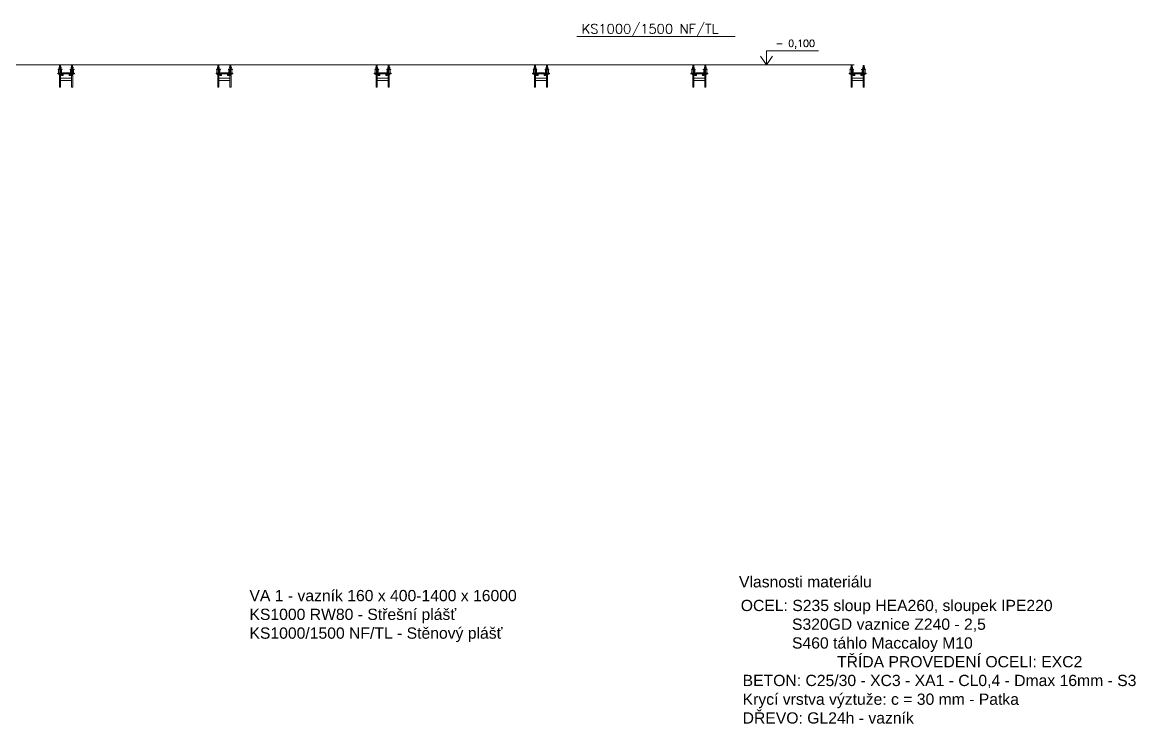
# Model space of a CAD drawing. Header units: millimetres. Extents: x -109904 to 256066, y -215550 to 75535.
# Drawn here: x 10530 to 50621, y -132070 to -106812 of the extents above; entities that cross this region are included whole.
import ezdxf

# ---------------------------------------------------------------- set-up
doc = ezdxf.new("R2010")
doc.units = ezdxf.units.MM
doc.header["$LTSCALE"] = 20
doc.linetypes.add('PDF_IMPORT', pattern=[1, 0.8, -0.2])
for name, color, linetype, lineweight in [('Koty', 4, 'Continuous', 18), ('Kóty', 4, 'Continuous', 18), ('TENKÁ PLNÁ ČÁRA', 7, 'Continuous', 18), ('tlustá čára', 212, 'Continuous', 35), ('šrafy', 7, 'Continuous', 13)]:
    doc.layers.add(name, color=color, linetype=linetype, lineweight=lineweight)
doc.layers.add('PDF_Geometrie', color=7, linetype='Continuous')
doc.styles.get("Standard").update_dxf_attribs({"font": 'arial.ttf'})

msp = doc.modelspace()

# ---------------------------------------------------------------- linework, layer by layer
at = {"layer": 'Koty'}
msp.add_line((37029.411, -108345.536), (37647.037, -108345.536), dxfattribs=at)
at = {"layer": 'PDF_Geometrie', "lineweight": 20}
for points in [[(11805.236, -108645.536), (11805.236, -108673.006), (12411.275, -108673.006), (12411.275, -108645.536)], [(17505.236, -108645.536), (17505.236, -108673.006), (18111.275, -108673.006), (18111.275, -108645.536)], [(23205.236, -108645.536), (23205.236, -108673.006), (23811.275, -108673.006), (23811.275, -108645.536)], [(28905.236, -108645.536), (28905.236, -108673.006), (29511.275, -108673.006), (29511.275, -108645.536)], [(34605.236, -108645.536), (34605.236, -108673.006), (35211.275, -108673.006), (35211.275, -108645.536)], [(40305.236, -108645.536), (40305.236, -108673.006), (40911.275, -108673.006), (40911.275, -108645.536)], [(11911.434, -108828.649), (11911.434, -108914.697), (12305.086, -108914.697), (12305.086, -108828.649)], [(11948.051, -108674.847), (11948.051, -108676.684), (12001.142, -108676.684), (12001.142, -108674.847)], [(11948.051, -108676.672), (11948.051, -108680.336), (12001.142, -108680.336), (12001.142, -108676.672)], [(11948.051, -108680.325), (11948.051, -108685.814), (12001.142, -108685.814), (12001.142, -108680.325)], [(11948.051, -108685.836), (11948.051, -108693.163), (12001.142, -108693.163), (12001.142, -108685.836)], [(11948.051, -108693.17), (11948.051, -108702.323), (12001.142, -108702.323), (12001.142, -108693.17)], [(11948.051, -108702.302), (11948.051, -108711.454), (12001.142, -108711.454), (12001.142, -108702.302)], [(11948.051, -108711.464), (11948.051, -108724.28), (12001.142, -108724.28), (12001.142, -108711.464)], [(12217.213, -108674.847), (12217.213, -108676.684), (12268.49, -108676.684), (12268.49, -108674.847)], [(12217.213, -108676.672), (12217.213, -108680.336), (12268.49, -108680.336), (12268.49, -108676.672)], [(12217.213, -108680.325), (12217.213, -108685.814), (12268.49, -108685.814), (12268.49, -108680.325)], [(12217.213, -108685.836), (12217.213, -108693.163), (12268.49, -108693.163), (12268.49, -108685.836)], [(12217.213, -108693.17), (12217.213, -108702.323), (12268.49, -108702.323), (12268.49, -108693.17)], [(12217.213, -108702.302), (12217.213, -108711.454), (12268.49, -108711.454), (12268.49, -108702.302)], [(12217.213, -108711.464), (12217.213, -108724.28), (12268.49, -108724.28), (12268.49, -108711.464)], [(17611.434, -108828.649), (17611.434, -108914.697), (18005.086, -108914.697), (18005.086, -108828.649)], [(17648.051, -108674.847), (17648.051, -108676.684), (17701.142, -108676.684), (17701.142, -108674.847)], [(17648.051, -108676.672), (17648.051, -108680.336), (17701.142, -108680.336), (17701.142, -108676.672)], [(17648.051, -108680.325), (17648.051, -108685.814), (17701.142, -108685.814), (17701.142, -108680.325)], [(17648.051, -108685.836), (17648.051, -108693.163), (17701.142, -108693.163), (17701.142, -108685.836)], [(17648.051, -108693.17), (17648.051, -108702.323), (17701.142, -108702.323), (17701.142, -108693.17)], [(17648.051, -108702.302), (17648.051, -108711.454), (17701.142, -108711.454), (17701.142, -108702.302)], [(17648.051, -108711.464), (17648.051, -108724.28), (17701.142, -108724.28), (17701.142, -108711.464)], [(17917.213, -108674.847), (17917.213, -108676.684), (17968.49, -108676.684), (17968.49, -108674.847)], [(17917.213, -108676.672), (17917.213, -108680.336), (17968.49, -108680.336), (17968.49, -108676.672)], [(17917.213, -108680.325), (17917.213, -108685.814), (17968.49, -108685.814), (17968.49, -108680.325)], [(17917.213, -108685.836), (17917.213, -108693.163), (17968.49, -108693.163), (17968.49, -108685.836)], [(17917.213, -108693.17), (17917.213, -108702.323), (17968.49, -108702.323), (17968.49, -108693.17)], [(17917.213, -108702.302), (17917.213, -108711.454), (17968.49, -108711.454), (17968.49, -108702.302)], [(17917.213, -108711.464), (17917.213, -108724.28), (17968.49, -108724.28), (17968.49, -108711.464)], [(23311.434, -108828.649), (23311.434, -108914.697), (23705.086, -108914.697), (23705.086, -108828.649)], [(23348.051, -108674.847), (23348.051, -108676.684), (23401.142, -108676.684), (23401.142, -108674.847)], [(23348.051, -108676.672), (23348.051, -108680.336), (23401.142, -108680.336), (23401.142, -108676.672)], [(23348.051, -108680.325), (23348.051, -108685.814), (23401.142, -108685.814), (23401.142, -108680.325)], [(23348.051, -108685.836), (23348.051, -108693.163), (23401.142, -108693.163), (23401.142, -108685.836)], [(23348.051, -108693.17), (23348.051, -108702.323), (23401.142, -108702.323), (23401.142, -108693.17)], [(23348.051, -108702.302), (23348.051, -108711.454), (23401.142, -108711.454), (23401.142, -108702.302)], [(23348.051, -108711.464), (23348.051, -108724.28), (23401.142, -108724.28), (23401.142, -108711.464)], [(23617.213, -108674.847), (23617.213, -108676.684), (23668.49, -108676.684), (23668.49, -108674.847)], [(23617.213, -108676.672), (23617.213, -108680.336), (23668.49, -108680.336), (23668.49, -108676.672)], [(23617.213, -108680.325), (23617.213, -108685.814), (23668.49, -108685.814), (23668.49, -108680.325)], [(23617.213, -108685.836), (23617.213, -108693.163), (23668.49, -108693.163), (23668.49, -108685.836)], [(23617.213, -108693.17), (23617.213, -108702.323), (23668.49, -108702.323), (23668.49, -108693.17)], [(23617.213, -108702.302), (23617.213, -108711.454), (23668.49, -108711.454), (23668.49, -108702.302)], [(23617.213, -108711.464), (23617.213, -108724.28), (23668.49, -108724.28), (23668.49, -108711.464)], [(29011.434, -108828.649), (29011.434, -108914.697), (29405.086, -108914.697), (29405.086, -108828.649)], [(29048.051, -108674.847), (29048.051, -108676.684), (29101.142, -108676.684), (29101.142, -108674.847)], [(29048.051, -108676.672), (29048.051, -108680.336), (29101.142, -108680.336), (29101.142, -108676.672)], [(29048.051, -108680.325), (29048.051, -108685.814), (29101.142, -108685.814), (29101.142, -108680.325)], [(29048.051, -108685.836), (29048.051, -108693.163), (29101.142, -108693.163), (29101.142, -108685.836)], [(29048.051, -108693.17), (29048.051, -108702.323), (29101.142, -108702.323), (29101.142, -108693.17)], [(29048.051, -108702.302), (29048.051, -108711.454), (29101.142, -108711.454), (29101.142, -108702.302)], [(29048.051, -108711.464), (29048.051, -108724.28), (29101.142, -108724.28), (29101.142, -108711.464)], [(29317.213, -108674.847), (29317.213, -108676.684), (29368.49, -108676.684), (29368.49, -108674.847)], [(29317.213, -108676.672), (29317.213, -108680.336), (29368.49, -108680.336), (29368.49, -108676.672)], [(29317.213, -108680.325), (29317.213, -108685.814), (29368.49, -108685.814), (29368.49, -108680.325)], [(29317.213, -108685.836), (29317.213, -108693.163), (29368.49, -108693.163), (29368.49, -108685.836)], [(29317.213, -108693.17), (29317.213, -108702.323), (29368.49, -108702.323), (29368.49, -108693.17)], [(29317.213, -108702.302), (29317.213, -108711.454), (29368.49, -108711.454), (29368.49, -108702.302)], [(29317.213, -108711.464), (29317.213, -108724.28), (29368.49, -108724.28), (29368.49, -108711.464)], [(34711.434, -108828.649), (34711.434, -108914.697), (35105.086, -108914.697), (35105.086, -108828.649)], [(34748.051, -108674.847), (34748.051, -108676.684), (34801.142, -108676.684), (34801.142, -108674.847)], [(34748.051, -108676.672), (34748.051, -108680.336), (34801.142, -108680.336), (34801.142, -108676.672)], [(34748.051, -108680.325), (34748.051, -108685.814), (34801.142, -108685.814), (34801.142, -108680.325)], [(34748.051, -108685.836), (34748.051, -108693.163), (34801.142, -108693.163), (34801.142, -108685.836)], [(34748.051, -108693.17), (34748.051, -108702.323), (34801.142, -108702.323), (34801.142, -108693.17)], [(34748.051, -108702.302), (34748.051, -108711.454), (34801.142, -108711.454), (34801.142, -108702.302)], [(34748.051, -108711.464), (34748.051, -108724.28), (34801.142, -108724.28), (34801.142, -108711.464)], [(35017.213, -108674.847), (35017.213, -108676.684), (35068.49, -108676.684), (35068.49, -108674.847)], [(35017.213, -108676.672), (35017.213, -108680.336), (35068.49, -108680.336), (35068.49, -108676.672)], [(35017.213, -108680.325), (35017.213, -108685.814), (35068.49, -108685.814), (35068.49, -108680.325)], [(35017.213, -108685.836), (35017.213, -108693.163), (35068.49, -108693.163), (35068.49, -108685.836)], [(35017.213, -108693.17), (35017.213, -108702.323), (35068.49, -108702.323), (35068.49, -108693.17)], [(35017.213, -108702.302), (35017.213, -108711.454), (35068.49, -108711.454), (35068.49, -108702.302)], [(35017.213, -108711.464), (35017.213, -108724.28), (35068.49, -108724.28), (35068.49, -108711.464)], [(40411.434, -108828.649), (40411.434, -108914.697), (40805.086, -108914.697), (40805.086, -108828.649)], [(40448.051, -108674.847), (40448.051, -108676.684), (40501.142, -108676.684), (40501.142, -108674.847)], [(40448.051, -108676.672), (40448.051, -108680.336), (40501.142, -108680.336), (40501.142, -108676.672)], [(40448.051, -108680.325), (40448.051, -108685.814), (40501.142, -108685.814), (40501.142, -108680.325)], [(40448.051, -108685.836), (40448.051, -108693.163), (40501.142, -108693.163), (40501.142, -108685.836)], [(40448.051, -108693.17), (40448.051, -108702.323), (40501.142, -108702.323), (40501.142, -108693.17)], [(40448.051, -108702.302), (40448.051, -108711.454), (40501.142, -108711.454), (40501.142, -108702.302)], [(40448.051, -108711.464), (40448.051, -108724.28), (40501.142, -108724.28), (40501.142, -108711.464)], [(40717.213, -108674.847), (40717.213, -108676.684), (40768.49, -108676.684), (40768.49, -108674.847)], [(40717.213, -108676.672), (40717.213, -108680.336), (40768.49, -108680.336), (40768.49, -108676.672)], [(40717.213, -108680.325), (40717.213, -108685.814), (40768.49, -108685.814), (40768.49, -108680.325)], [(40717.213, -108685.836), (40717.213, -108693.163), (40768.49, -108693.163), (40768.49, -108685.836)], [(40717.213, -108693.17), (40717.213, -108702.323), (40768.49, -108702.323), (40768.49, -108693.17)], [(40717.213, -108702.302), (40717.213, -108711.454), (40768.49, -108711.454), (40768.49, -108702.302)], [(40717.213, -108711.464), (40717.213, -108724.28), (40768.49, -108724.28), (40768.49, -108711.464)]]:
    msp.add_lwpolyline(points, close=True, dxfattribs=at)
for points in [[(11898.619, -108517.391), (11962.691, -108517.391), (11962.691, -108495.416), (11823.56, -108495.416), (11823.56, -108517.391), (11885.805, -108517.391)], [(11838.2, -108645.536), (11838.2, -108517.391)], [(11911.434, -108374.578), (11874.817, -108374.578), (11874.817, -108495.416)], [(11885.805, -108645.536), (11885.805, -108517.391), (11898.619, -108517.391), (11898.619, -108645.536)], [(11948.051, -108517.391), (11948.051, -108638.23), (11951.734, -108645.536)], [(11948.051, -108645.536), (11948.051, -108638.23)], [(12239.188, -108517.391), (12255.656, -108517.391), (12319.758, -108517.391)], [(12252.003, -108645.536), (12239.188, -108632.721)], [(12332.572, -108517.391), (12394.817, -108517.391), (12394.817, -108495.416), (12255.656, -108495.416), (12255.656, -108517.391)], [(12270.296, -108517.391), (12270.296, -108638.23), (12266.643, -108645.536)], [(12270.296, -108645.536), (12270.296, -108638.23)], [(12343.53, -108495.416), (12343.53, -108374.578), (12306.913, -108374.578)], [(12319.758, -108645.536), (12319.758, -108517.391), (12332.572, -108517.391), (12332.572, -108645.536)], [(12380.145, -108645.536), (12380.145, -108517.391)], [(17598.619, -108517.391), (17662.691, -108517.391), (17662.691, -108495.416), (17523.56, -108495.416), (17523.56, -108517.391), (17585.805, -108517.391)], [(17538.2, -108645.536), (17538.2, -108517.391)], [(17611.434, -108374.578), (17574.817, -108374.578), (17574.817, -108495.416)], [(17585.805, -108645.536), (17585.805, -108517.391), (17598.619, -108517.391), (17598.619, -108645.536)], [(17648.051, -108517.391), (17648.051, -108638.23), (17651.734, -108645.536)], [(17648.051, -108645.536), (17648.051, -108638.23)], [(17939.188, -108517.391), (17955.656, -108517.391), (18019.758, -108517.391)], [(17952.003, -108645.536), (17939.188, -108632.721)], [(18032.572, -108517.391), (18094.817, -108517.391), (18094.817, -108495.416), (17955.656, -108495.416), (17955.656, -108517.391)], [(17970.296, -108517.391), (17970.296, -108638.23), (17966.643, -108645.536)], [(17970.296, -108645.536), (17970.296, -108638.23)], [(18043.53, -108495.416), (18043.53, -108374.578), (18006.913, -108374.578)], [(18019.758, -108645.536), (18019.758, -108517.391), (18032.572, -108517.391), (18032.572, -108645.536)], [(18080.145, -108645.536), (18080.145, -108517.391)], [(23298.619, -108517.391), (23362.691, -108517.391), (23362.691, -108495.416), (23223.56, -108495.416), (23223.56, -108517.391), (23285.805, -108517.391)], [(23238.2, -108645.536), (23238.2, -108517.391)], [(23311.434, -108374.578), (23274.817, -108374.578), (23274.817, -108495.416)], [(23285.805, -108645.536), (23285.805, -108517.391), (23298.619, -108517.391), (23298.619, -108645.536)], [(23348.051, -108517.391), (23348.051, -108638.23), (23351.734, -108645.536)], [(23348.051, -108645.536), (23348.051, -108638.23)], [(23639.188, -108517.391), (23655.656, -108517.391), (23719.758, -108517.391)], [(23652.003, -108645.536), (23639.188, -108632.721)], [(23732.572, -108517.391), (23794.817, -108517.391), (23794.817, -108495.416), (23655.656, -108495.416), (23655.656, -108517.391)], [(23670.296, -108517.391), (23670.296, -108638.23), (23666.643, -108645.536)], [(23670.296, -108645.536), (23670.296, -108638.23)], [(23743.53, -108495.416), (23743.53, -108374.578), (23706.913, -108374.578)], [(23719.758, -108645.536), (23719.758, -108517.391), (23732.572, -108517.391), (23732.572, -108645.536)], [(23780.145, -108645.536), (23780.145, -108517.391)], [(28998.619, -108517.391), (29062.691, -108517.391), (29062.691, -108495.416), (28923.56, -108495.416), (28923.56, -108517.391), (28985.805, -108517.391)], [(28938.2, -108645.536), (28938.2, -108517.391)], [(29011.434, -108374.578), (28974.817, -108374.578), (28974.817, -108495.416)], [(28985.805, -108645.536), (28985.805, -108517.391), (28998.619, -108517.391), (28998.619, -108645.536)], [(29048.051, -108517.391), (29048.051, -108638.23), (29051.734, -108645.536)], [(29048.051, -108645.536), (29048.051, -108638.23)], [(29339.188, -108517.391), (29355.656, -108517.391), (29419.758, -108517.391)], [(29352.003, -108645.536), (29339.188, -108632.721)], [(29432.572, -108517.391), (29494.817, -108517.391), (29494.817, -108495.416), (29355.656, -108495.416), (29355.656, -108517.391)], [(29370.296, -108517.391), (29370.296, -108638.23), (29366.643, -108645.536)], [(29370.296, -108645.536), (29370.296, -108638.23)], [(29443.53, -108495.416), (29443.53, -108374.578), (29406.913, -108374.578)], [(29419.758, -108645.536), (29419.758, -108517.391), (29432.572, -108517.391), (29432.572, -108645.536)], [(29480.145, -108645.536), (29480.145, -108517.391)], [(34698.619, -108517.391), (34762.691, -108517.391), (34762.691, -108495.416), (34623.56, -108495.416), (34623.56, -108517.391), (34685.805, -108517.391)], [(34638.2, -108645.536), (34638.2, -108517.391)], [(34711.434, -108374.578), (34674.817, -108374.578), (34674.817, -108495.416)], [(34685.805, -108645.536), (34685.805, -108517.391), (34698.619, -108517.391), (34698.619, -108645.536)], [(34748.051, -108517.391), (34748.051, -108638.23), (34751.734, -108645.536)], [(34748.051, -108645.536), (34748.051, -108638.23)], [(35039.188, -108517.391), (35055.656, -108517.391), (35119.758, -108517.391)], [(35052.003, -108645.536), (35039.188, -108632.721)], [(35132.572, -108517.391), (35194.817, -108517.391), (35194.817, -108495.416), (35055.656, -108495.416), (35055.656, -108517.391)], [(35070.296, -108517.391), (35070.296, -108638.23), (35066.643, -108645.536)], [(35070.296, -108645.536), (35070.296, -108638.23)], [(35143.53, -108495.416), (35143.53, -108374.578), (35106.913, -108374.578)], [(35119.758, -108645.536), (35119.758, -108517.391), (35132.572, -108517.391), (35132.572, -108645.536)], [(35180.145, -108645.536), (35180.145, -108517.391)], [(40398.619, -108517.391), (40462.691, -108517.391), (40462.691, -108495.416), (40323.56, -108495.416), (40323.56, -108517.391), (40385.805, -108517.391)], [(40338.2, -108645.536), (40338.2, -108517.391)], [(40411.434, -108374.578), (40374.817, -108374.578), (40374.817, -108495.416)], [(40385.805, -108645.536), (40385.805, -108517.391), (40398.619, -108517.391), (40398.619, -108645.536)], [(40448.051, -108517.391), (40448.051, -108638.23), (40451.734, -108645.536)], [(40448.051, -108645.536), (40448.051, -108638.23)], [(40739.188, -108517.391), (40755.656, -108517.391), (40819.758, -108517.391)], [(40752.003, -108645.536), (40739.188, -108632.721)], [(40832.572, -108517.391), (40894.817, -108517.391), (40894.817, -108495.416), (40755.656, -108495.416), (40755.656, -108517.391)], [(40770.296, -108517.391), (40770.296, -108638.23), (40766.643, -108645.536)], [(40770.296, -108645.536), (40770.296, -108638.23)], [(40843.53, -108495.416), (40843.53, -108374.578), (40806.913, -108374.578)], [(40819.758, -108645.536), (40819.758, -108517.391), (40832.572, -108517.391), (40832.572, -108645.536)], [(40880.145, -108645.536), (40880.145, -108517.391)], [(11944.398, -108673.021), (11944.398, -108676.672), (11840.026, -108676.672), (11840.026, -108673.021)], [(11911.434, -108727.93), (11872.991, -108727.93), (11872.991, -109151.902)], [(11874.817, -108727.93), (11874.817, -108676.672)], [(12001.164, -108673.021), (12001.164, -108674.847), (11948.051, -108674.847), (11948.051, -108673.021)], [(12268.47, -108673.021), (12268.47, -108674.847), (12217.213, -108674.847), (12217.213, -108673.021)], [(12273.979, -108673.021), (12273.979, -108676.672), (12376.494, -108676.672), (12376.494, -108673.021)], [(12345.386, -109151.902), (12345.386, -108727.93), (12305.086, -108727.93)], [(12343.53, -108727.93), (12343.53, -108676.672)], [(17644.398, -108673.021), (17644.398, -108676.672), (17540.026, -108676.672), (17540.026, -108673.021)], [(17611.434, -108727.93), (17572.991, -108727.93), (17572.991, -109151.902)], [(17574.817, -108727.93), (17574.817, -108676.672)], [(17701.164, -108673.021), (17701.164, -108674.847), (17648.051, -108674.847), (17648.051, -108673.021)], [(17968.47, -108673.021), (17968.47, -108674.847), (17917.213, -108674.847), (17917.213, -108673.021)], [(17973.979, -108673.021), (17973.979, -108676.672), (18076.494, -108676.672), (18076.494, -108673.021)], [(18045.386, -109151.902), (18045.386, -108727.93), (18005.086, -108727.93)], [(18043.53, -108727.93), (18043.53, -108676.672)], [(23344.398, -108673.021), (23344.398, -108676.672), (23240.026, -108676.672), (23240.026, -108673.021)], [(23311.434, -108727.93), (23272.991, -108727.93), (23272.991, -109151.902)], [(23274.817, -108727.93), (23274.817, -108676.672)], [(23401.164, -108673.021), (23401.164, -108674.847), (23348.051, -108674.847), (23348.051, -108673.021)], [(23668.47, -108673.021), (23668.47, -108674.847), (23617.213, -108674.847), (23617.213, -108673.021)], [(23673.979, -108673.021), (23673.979, -108676.672), (23776.494, -108676.672), (23776.494, -108673.021)], [(23745.386, -109151.902), (23745.386, -108727.93), (23705.086, -108727.93)], [(23743.53, -108727.93), (23743.53, -108676.672)], [(29044.398, -108673.021), (29044.398, -108676.672), (28940.026, -108676.672), (28940.026, -108673.021)], [(29011.434, -108727.93), (28972.991, -108727.93), (28972.991, -109151.902)], [(28974.817, -108727.93), (28974.817, -108676.672)], [(29101.164, -108673.021), (29101.164, -108674.847), (29048.051, -108674.847), (29048.051, -108673.021)], [(29368.47, -108673.021), (29368.47, -108674.847), (29317.213, -108674.847), (29317.213, -108673.021)], [(29373.979, -108673.021), (29373.979, -108676.672), (29476.494, -108676.672), (29476.494, -108673.021)], [(29445.386, -109151.902), (29445.386, -108727.93), (29405.086, -108727.93)], [(29443.53, -108727.93), (29443.53, -108676.672)], [(34744.398, -108673.021), (34744.398, -108676.672), (34640.026, -108676.672), (34640.026, -108673.021)], [(34711.434, -108727.93), (34672.991, -108727.93), (34672.991, -109151.902)], [(34674.817, -108727.93), (34674.817, -108676.672)], [(34801.164, -108673.021), (34801.164, -108674.847), (34748.051, -108674.847), (34748.051, -108673.021)], [(35068.47, -108673.021), (35068.47, -108674.847), (35017.213, -108674.847), (35017.213, -108673.021)], [(35073.979, -108673.021), (35073.979, -108676.672), (35176.494, -108676.672), (35176.494, -108673.021)], [(35145.386, -109151.902), (35145.386, -108727.93), (35105.086, -108727.93)], [(35143.53, -108727.93), (35143.53, -108676.672)], [(40444.398, -108673.021), (40444.398, -108676.672), (40340.026, -108676.672), (40340.026, -108673.021)], [(40411.434, -108727.93), (40372.991, -108727.93), (40372.991, -109151.902)], [(40374.817, -108727.93), (40374.817, -108676.672)], [(40501.164, -108673.021), (40501.164, -108674.847), (40448.051, -108674.847), (40448.051, -108673.021)], [(40768.47, -108673.021), (40768.47, -108674.847), (40717.213, -108674.847), (40717.213, -108673.021)], [(40773.979, -108673.021), (40773.979, -108676.672), (40876.494, -108676.672), (40876.494, -108673.021)], [(40845.386, -109151.902), (40845.386, -108727.93), (40805.086, -108727.93)], [(40843.53, -108727.93), (40843.53, -108676.672)]]:
    msp.add_lwpolyline(points, dxfattribs=at)
at = {"layer": 'PDF_Geometrie', "color": 4, "lineweight": 9}
for points in [[(11926.105, -108495.416), (11926.105, -108488.08), (11858.351, -108488.08), (11858.351, -108495.416)], [(11863.83, -108488.08), (11863.83, -108458.8)], [(11876.643, -108458.8), (11876.643, -108429.487)], [(11893.141, -108488.08), (11893.141, -108458.8)], [(11909.607, -108458.8), (11909.607, -108429.487)], [(11920.596, -108488.08), (11920.596, -108458.8)], [(12358.2, -108495.416), (12358.2, -108488.08), (12292.272, -108488.08), (12292.272, -108495.416)], [(12297.751, -108488.08), (12297.751, -108458.8)], [(12308.739, -108458.8), (12308.739, -108429.487)], [(12325.236, -108488.08), (12325.236, -108458.8)], [(12341.703, -108458.8), (12341.703, -108429.487)], [(12352.692, -108488.08), (12352.692, -108458.8)], [(17626.105, -108495.416), (17626.105, -108488.08), (17558.351, -108488.08), (17558.351, -108495.416)], [(17563.83, -108488.08), (17563.83, -108458.8)], [(17576.643, -108458.8), (17576.643, -108429.487)], [(17593.141, -108488.08), (17593.141, -108458.8)], [(17609.607, -108458.8), (17609.607, -108429.487)], [(17620.596, -108488.08), (17620.596, -108458.8)], [(18058.2, -108495.416), (18058.2, -108488.08), (17992.272, -108488.08), (17992.272, -108495.416)], [(17997.751, -108488.08), (17997.751, -108458.8)], [(18008.739, -108458.8), (18008.739, -108429.487)], [(18025.236, -108488.08), (18025.236, -108458.8)], [(18041.703, -108458.8), (18041.703, -108429.487)], [(18052.692, -108488.08), (18052.692, -108458.8)], [(23326.105, -108495.416), (23326.105, -108488.08), (23258.351, -108488.08), (23258.351, -108495.416)], [(23263.83, -108488.08), (23263.83, -108458.8)], [(23276.643, -108458.8), (23276.643, -108429.487)], [(23293.141, -108488.08), (23293.141, -108458.8)], [(23309.607, -108458.8), (23309.607, -108429.487)], [(23320.596, -108488.08), (23320.596, -108458.8)], [(23758.2, -108495.416), (23758.2, -108488.08), (23692.272, -108488.08), (23692.272, -108495.416)], [(23697.751, -108488.08), (23697.751, -108458.8)], [(23708.739, -108458.8), (23708.739, -108429.487)], [(23725.236, -108488.08), (23725.236, -108458.8)], [(23741.703, -108458.8), (23741.703, -108429.487)], [(23752.692, -108488.08), (23752.692, -108458.8)], [(29026.105, -108495.416), (29026.105, -108488.08), (28958.351, -108488.08), (28958.351, -108495.416)], [(28963.83, -108488.08), (28963.83, -108458.8)], [(28976.643, -108458.8), (28976.643, -108429.487)], [(28993.141, -108488.08), (28993.141, -108458.8)], [(29009.607, -108458.8), (29009.607, -108429.487)], [(29020.596, -108488.08), (29020.596, -108458.8)], [(29458.2, -108495.416), (29458.2, -108488.08), (29392.272, -108488.08), (29392.272, -108495.416)], [(29397.751, -108488.08), (29397.751, -108458.8)], [(29408.739, -108458.8), (29408.739, -108429.487)], [(29425.236, -108488.08), (29425.236, -108458.8)], [(29441.703, -108458.8), (29441.703, -108429.487)], [(29452.692, -108488.08), (29452.692, -108458.8)], [(34726.105, -108495.416), (34726.105, -108488.08), (34658.351, -108488.08), (34658.351, -108495.416)], [(34663.83, -108488.08), (34663.83, -108458.8)], [(34676.643, -108458.8), (34676.643, -108429.487)], [(34693.141, -108488.08), (34693.141, -108458.8)], [(34709.607, -108458.8), (34709.607, -108429.487)], [(34720.596, -108488.08), (34720.596, -108458.8)], [(35158.2, -108495.416), (35158.2, -108488.08), (35092.272, -108488.08), (35092.272, -108495.416)], [(35097.751, -108488.08), (35097.751, -108458.8)], [(35108.739, -108458.8), (35108.739, -108429.487)], [(35125.236, -108488.08), (35125.236, -108458.8)], [(35141.703, -108458.8), (35141.703, -108429.487)], [(35152.692, -108488.08), (35152.692, -108458.8)], [(40426.105, -108495.416), (40426.105, -108488.08), (40358.351, -108488.08), (40358.351, -108495.416)], [(40363.83, -108488.08), (40363.83, -108458.8)], [(40376.643, -108458.8), (40376.643, -108429.487)], [(40393.141, -108488.08), (40393.141, -108458.8)], [(40409.607, -108458.8), (40409.607, -108429.487)], [(40420.596, -108488.08), (40420.596, -108458.8)], [(40858.2, -108495.416), (40858.2, -108488.08), (40792.272, -108488.08), (40792.272, -108495.416)], [(40797.751, -108488.08), (40797.751, -108458.8)], [(40808.739, -108458.8), (40808.739, -108429.487)], [(40825.236, -108488.08), (40825.236, -108458.8)], [(40841.703, -108458.8), (40841.703, -108429.487)], [(40852.692, -108488.08), (40852.692, -108458.8)], [(11863.83, -108676.672), (11863.83, -108705.985), (11920.596, -108705.985), (11920.596, -108676.672)], [(11893.141, -108705.985), (11893.141, -108676.672)], [(12297.751, -108676.672), (12297.751, -108705.985), (12352.692, -108705.985), (12352.692, -108676.672)], [(12325.236, -108705.985), (12325.236, -108676.672)], [(17563.83, -108676.672), (17563.83, -108705.985), (17620.596, -108705.985), (17620.596, -108676.672)], [(17593.141, -108705.985), (17593.141, -108676.672)], [(17997.751, -108676.672), (17997.751, -108705.985), (18052.692, -108705.985), (18052.692, -108676.672)], [(18025.236, -108705.985), (18025.236, -108676.672)], [(23263.83, -108676.672), (23263.83, -108705.985), (23320.596, -108705.985), (23320.596, -108676.672)], [(23293.141, -108705.985), (23293.141, -108676.672)], [(23697.751, -108676.672), (23697.751, -108705.985), (23752.692, -108705.985), (23752.692, -108676.672)], [(23725.236, -108705.985), (23725.236, -108676.672)], [(28963.83, -108676.672), (28963.83, -108705.985), (29020.596, -108705.985), (29020.596, -108676.672)], [(28993.141, -108705.985), (28993.141, -108676.672)], [(29397.751, -108676.672), (29397.751, -108705.985), (29452.692, -108705.985), (29452.692, -108676.672)], [(29425.236, -108705.985), (29425.236, -108676.672)], [(34663.83, -108676.672), (34663.83, -108705.985), (34720.596, -108705.985), (34720.596, -108676.672)], [(34693.141, -108705.985), (34693.141, -108676.672)], [(35097.751, -108676.672), (35097.751, -108705.985), (35152.692, -108705.985), (35152.692, -108676.672)], [(35125.236, -108705.985), (35125.236, -108676.672)], [(40363.83, -108676.672), (40363.83, -108705.985), (40420.596, -108705.985), (40420.596, -108676.672)], [(40393.141, -108705.985), (40393.141, -108676.672)], [(40797.751, -108676.672), (40797.751, -108705.985), (40852.692, -108705.985), (40852.692, -108676.672)], [(40825.236, -108705.985), (40825.236, -108676.672)]]:
    msp.add_lwpolyline(points, dxfattribs=at)
for points in [[(11924.247, -108429.487), (11924.247, -108458.8), (11860.177, -108458.8), (11860.177, -108429.487)], [(12358.2, -108429.487), (12358.2, -108458.8), (12292.272, -108458.8), (12292.272, -108429.487)], [(17624.247, -108429.487), (17624.247, -108458.8), (17560.177, -108458.8), (17560.177, -108429.487)], [(18058.2, -108429.487), (18058.2, -108458.8), (17992.272, -108458.8), (17992.272, -108429.487)], [(23324.247, -108429.487), (23324.247, -108458.8), (23260.177, -108458.8), (23260.177, -108429.487)], [(23758.2, -108429.487), (23758.2, -108458.8), (23692.272, -108458.8), (23692.272, -108429.487)], [(29024.247, -108429.487), (29024.247, -108458.8), (28960.177, -108458.8), (28960.177, -108429.487)], [(29458.2, -108429.487), (29458.2, -108458.8), (29392.272, -108458.8), (29392.272, -108429.487)], [(34724.247, -108429.487), (34724.247, -108458.8), (34660.177, -108458.8), (34660.177, -108429.487)], [(35158.2, -108429.487), (35158.2, -108458.8), (35092.272, -108458.8), (35092.272, -108429.487)], [(40424.247, -108429.487), (40424.247, -108458.8), (40360.177, -108458.8), (40360.177, -108429.487)], [(40858.2, -108429.487), (40858.2, -108458.8), (40792.272, -108458.8), (40792.272, -108429.487)]]:
    msp.add_lwpolyline(points, close=True, dxfattribs=at)
at = {"layer": 'PDF_Geometrie', "linetype": 'PDF_IMPORT', "lineweight": 20, "ltscale": 0.968344}
for points in [[(11911.434, -109151.902), (11911.434, -108374.578)], [(12306.044, -109151.902), (12306.913, -108374.578)], [(17611.434, -109151.902), (17611.434, -108374.578)], [(18006.044, -109151.902), (18006.913, -108374.578)], [(23311.434, -109151.902), (23311.434, -108374.578)], [(23706.044, -109151.902), (23706.913, -108374.578)], [(29011.434, -109151.902), (29011.434, -108374.578)], [(29406.044, -109151.902), (29406.913, -108374.578)], [(34711.434, -109151.902), (34711.434, -108374.578)], [(35106.044, -109151.902), (35106.913, -108374.578)], [(40411.434, -109151.902), (40411.434, -108374.578)], [(40806.044, -109151.902), (40806.913, -108374.578)]]:
    msp.add_lwpolyline(points, dxfattribs=at)
at = {"layer": 'TENKÁ PLNÁ ČÁRA'}
for p, q in [((11878.256, -108645.536), (11898.256, -108645.536)), ((17578.256, -108645.536), (17598.256, -108645.536)), ((23278.256, -108645.536), (23298.256, -108645.536)), ((28978.256, -108645.536), (28998.256, -108645.536)), ((34678.256, -108645.536), (34698.256, -108645.536)), ((40378.256, -108645.536), (40398.256, -108645.536)), ((11872.991, -109151.902), (11911.434, -109151.902)), ((12306.044, -109151.902), (12345.386, -109151.902)), ((17572.991, -109151.902), (17611.434, -109151.902)), ((18006.044, -109151.902), (18045.386, -109151.902)), ((23272.991, -109151.902), (23311.434, -109151.902)), ((23706.044, -109151.902), (23745.386, -109151.902)), ((28972.991, -109151.902), (29011.434, -109151.902)), ((29406.044, -109151.902), (29445.386, -109151.902)), ((34672.991, -109151.902), (34711.434, -109151.902)), ((35106.044, -109151.902), (35145.386, -109151.902)), ((40372.991, -109151.902), (40411.434, -109151.902)), ((40806.044, -109151.902), (40845.386, -109151.902))]:
    msp.add_line(p, q, dxfattribs=at)
at = {"layer": 'tlustá čára'}
for p, q in [((11978.256, -108645.536), (12238.256, -108645.536)), ((17678.256, -108645.536), (17938.256, -108645.536)), ((23378.256, -108645.536), (23638.256, -108645.536)), ((29078.256, -108645.536), (29338.256, -108645.536)), ((34778.256, -108645.536), (35038.256, -108645.536)), ((40478.256, -108645.536), (40738.256, -108645.536))]:
    msp.add_line(p, q, dxfattribs=at)
at = {"layer": 'šrafy'}
for p, q in [((30495.178, -107319.334), (36202.962, -107319.334)), ((37322.627, -108345.536), (37107.536, -108038.354)), ((37322.627, -108345.536), (37322.627, -107845.536)), ((37322.627, -107845.536), (39197.627, -107845.536)), ((37322.627, -108345.536), (37537.719, -108038.354)), ((-21961.744, -108345.536), (40478.256, -108345.536)), ((11978.256, -108645.536), (11878.256, -108645.536)), ((17678.256, -108645.536), (17578.256, -108645.536)), ((23378.256, -108645.536), (23278.256, -108645.536)), ((29078.256, -108645.536), (28978.256, -108645.536)), ((34778.256, -108645.536), (34678.256, -108645.536)), ((40478.256, -108645.536), (40378.256, -108645.536))]:
    msp.add_line(p, q, dxfattribs=at)

# ---------------------------------------------------------------- texts
at = {"layer": 'Kóty', "color": 1, "insert": (36336.696, -126756.643), "char_height": 405.01158, "attachment_point": 1}
msp.add_mtext_dynamic_manual_height_columns('Vlasnosti materiálu', width=14093.65059, gutter_width=50.626, heights=[0], dxfattribs=at)
at = {"layer": 'TENKÁ PLNÁ ČÁRA', "char_height": 405.01158, "attachment_point": 1}
for s, width, heights, insert in [('\\A1;VA 1 - vazník 160 x 400-1400 x 16000\\PKS1000 RW80 - Střešní plášť\\PKS1000/1500 NF/TL - Stěnový plášť', 16834.97927, [4633.605], (18709.448, -127253.563)), ('\\A1;\\pxi-3,l4,t4;OCEL: S235 sloup HEA260, sloupek IPE220\\P\\pi-3,l4,t4;^I    S320GD vaznice Z240 - 2,5\\P\\pi-3,l4,t4;^I    S460 táhlo Maccaloy M10\\P^I    ^I    TŘÍDA PROVEDENÍ OCELI: EXC2\\P\\pi0,l0,tz;   BETON: C25/30 - XC3 - XA1 - CL0,4 - Dmax 16mm - S3\\P   Krycí vrstva výztuže: c = 30 mm - Patka\\P   DŘEVO: GL24h - vazník', 17107.05063, [5479.374], (35995.323, -127608.433))]:
    msp.add_mtext_dynamic_manual_height_columns(s, width=width, gutter_width=50.626, heights=heights, dxfattribs=dict(at, insert=insert))
at = {"layer": 'šrafy', "attachment_point": 1}
for s, width, gutter_width, heights, insert, char_height in [('\\A1;{\\Fromans|c238;\\H1.5x;KS1000/1500 NF/TL}', 8123.42907, 14.348, [4633.313], (30671.756, -106877.831), 229.56093), ('\\pxi-3,l4,t4;{\\Fromans|c238;- 0,100}', 2511.28029, 31.25, [0], (37408.076, -107445.007), 250)]:
    msp.add_mtext_dynamic_manual_height_columns(s, width=width, gutter_width=gutter_width, heights=heights, dxfattribs=dict(at, insert=insert, char_height=char_height))

doc.saveas('drawing.dxf')
